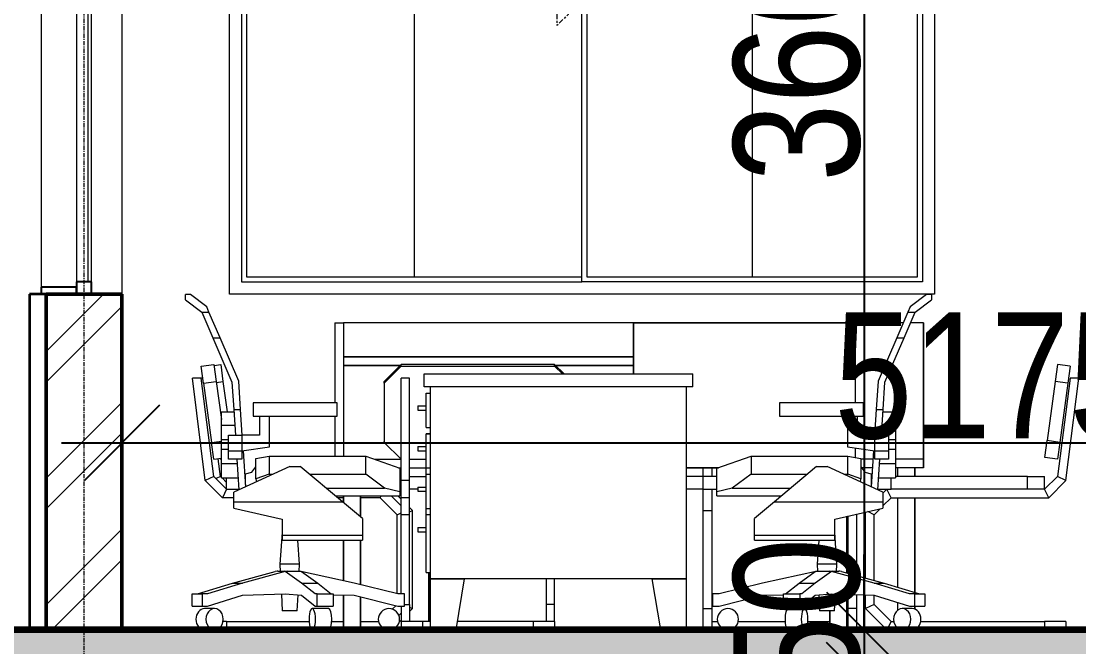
# Model space of a CAD drawing. Header units: millimetres. Extents: x -35190 to 411743, y -233114 to 23872.
# Drawn here: x 71118 to 74268, y -216586 to -214723 of the extents above; entities that cross this region are included whole.
import ezdxf

# ---------------------------------------------------------------- set-up
doc = ezdxf.new("R2010")
doc.units = ezdxf.units.MM
doc.linetypes.add('Centre', pattern=[31.75, 6.35, -4.7625, 15.875, -4.7625])
doc.linetypes.add('Grid Line', pattern=[22.225, 12.7, -3.175, 3.175, -3.175])
for name, color, linetype, lineweight in [('A-ANNO-DIMS', 211, 'Continuous', 9), ('A-DETL-GENF', 92, 'Continuous', 18), ('A-DETL-THIN', 151, 'Continuous', 18), ('A-FLOR-LEVL', 51, 'Continuous', 18), ('A-GLAZ', 151, 'Continuous', 18), ('A-GLAZ-SILL', 1, 'Continuous', 18), ('A-WALL', 113, 'Continuous', 18), ('A-WALL-PATT', 111, 'Continuous', 18), ('G-IMPT', 8, 'Continuous', 18), ('I-FURN', 30, 'Continuous', 18), ('Q-CASE', 31, 'Continuous', 18), ('S-GRID', 1, 'Continuous', 9)]:
    doc.layers.add(name, color=color, linetype=linetype, lineweight=lineweight)
doc.styles.add('Arial_3', font='arial.ttf', dxfattribs={"width": 0.8, "height": 375})
doc.dimstyles.new('main_4_5mm', dxfattribs={"dimscale": 304.8, "dimtxt": 382.597275, "dimasz": 0.738189, "dimexe": 0.590551, "dimexo": 0.0625, "dimgap": 0.024606, "dimtad": 1, "dimdec": 0, "dimzin": 0, "dimdsep": 46, "dimtxsty": 'Arial_3', "dimblk1": 'OBLIQUE', "dimblk2": 'OBLIQUE', "dimsah": 1, "dimcen": 0.09, "dimdle": 0.590551, "dimazin": 0, "dimtfac": 1, "dimtdec": 4, "dimtix": 1, "dimtmove": 0, "dimatfit": 3, "dimfxl": 0.590551, "dimfxlon": 1, "dimtvp": 1, "dimtolj": 1, "dimtzin": 0, "dimarcsym": 2})

# ---------------------------------------------------------------- blocks, each defined once
blk = doc.blocks.new('Sliding - 2L - SL2_1 X 1_8-416756-Section 3')
at = {"layer": 'A-GLAZ'}
for p, q in [((-10245.1, 3154), (-10245.1, 1486)), ((-10245.1, 3154), (-9231.1, 3154)), ((-9231.1, 1486), (-9231.1, 3154)), ((-9231.1, 3154), (-8217.1, 3154)), ((-8217.1, 3154), (-8217.1, 1486)), ((-10230.1, 3139), (-10230.1, 1501)), ((-9231.1, 3139), (-10230.1, 3139)), ((-9730.6, 3139), (-9730.6, 1501)), ((-9216, 3138.9), (-9216, 1501.1)), ((-8232.2, 3138.9), (-9216, 3138.9)), ((-8724.1, 3138.9), (-8724.1, 1501.1)), ((-8232.2, 1501.1), (-8232.2, 3138.9)), ((-9234.9, 2320), (-10230.1, 2320)), ((-9216, 2320), (-8232.2, 2320)), ((-10245.1, 1486), (-9231.1, 1486)), ((-10230.1, 1501), (-9231.1, 1501)), ((-8217.1, 1486), (-9231.1, 1486)), ((-9216, 1501.1), (-8232.2, 1501.1))]:
    blk.add_line(p, q, dxfattribs=at)
at = {"layer": 'A-GLAZ', "linetype": 'Centre'}
for p, q in [((-9234.9, 2320), (-9305.6, 2390.7)), ((-9305.6, 2390.7), (-9305.6, 2249.3)), ((-9234.9, 2320), (-9305.6, 2249.3))]:
    blk.add_line(p, q, dxfattribs=at)
blk = doc.blocks.new('Casework 1 - Casework 1-478824-Section 3')
at = {"layer": 'Q-CASE', "lineweight": 35}
for p, q in [((-10876.1, 5200), (-10876.1, 4200)), ((-10826.1, 5200), (-10876.1, 5200)), ((-10826.1, 4200), (-10826.1, 5200))]:
    blk.add_line(p, q, dxfattribs=at)
blk = doc.blocks.new('School04 - 12ZCVC04_dwg-579975-Section 3')
at = {"layer": 'G-IMPT', "lineweight": 9}
for p, q in [((-9966.5, 5114.4), (-9941.1, 5114.4)), ((-9966.5, 5114.4), (-9966.5, 4876.3)), ((-9966.5, 5114.4), (-9966.5, 4876.3)), ((-9966.5, 5114.4), (-9941.1, 5114.4)), ((-9941.1, 5114.4), (-9941.1, 4717)), ((-9077.5, 5114.4), (-9941.1, 5114.4)), ((-9941.1, 5114.4), (-9941.1, 4717)), ((-9077.5, 5114.4), (-9941.1, 5114.4)), ((-9077.5, 5114.4), (-9077.5, 4962)), ((-8417.1, 5114.4), (-9077.5, 5114.4)), ((-9077.5, 4962), (-9077.5, 5114.4)), ((-9077.5, 5114.4), (-8417.1, 5114.4)), ((-8417.1, 5114.4), (-8417.1, 4876.3)), ((-8274.1, 5114.4), (-8417.1, 5114.4)), ((-8417.1, 5114.4), (-8417.1, 4876.3)), ((-8274.1, 5114.4), (-8417.1, 5114.4)), ((-8213.9, 5114.4), (-8252.6, 5114.4)), ((-8213.9, 5114.4), (-8252.6, 5114.4)), ((-8213.9, 5114.4), (-8213.9, 4708)), ((-8213.9, 4682.6), (-8213.9, 5114.4)), ((-9077.5, 5012.8), (-9941.1, 5012.8)), ((-9941.1, 5012.8), (-9077.5, 5012.8)), ((-9772.3, 4987.4), (-9941.1, 4987.4)), ((-9941.1, 4987.4), (-9772.3, 4987.4)), ((-9077.5, 4987.4), (-9309.9, 4987.4)), ((-9309.9, 4987.4), (-9077.5, 4987.4)), ((-9966.5, 4836.6), (-9966.5, 4717)), ((-9966.5, 4836.6), (-9966.5, 4717)), ((-8417.1, 4741.7), (-8417.1, 4713.1)), ((-8417.1, 4741.7), (-8417.1, 4713.1)), ((-9849.2, 4708), (-9769.7, 4708)), ((-9849.2, 4708), (-9769.7, 4708)), ((-8364.4, 4708), (-8400.4, 4708)), ((-8364.4, 4708), (-8400.4, 4708)), ((-8213.9, 4708), (-8297.4, 4708)), ((-8213.9, 4708), (-8297.4, 4708)), ((-8213.9, 4708), (-8213.9, 4682.6)), ((-9777.5, 4682.6), (-9769.7, 4682.6)), ((-9777.5, 4682.6), (-9769.7, 4682.6)), ((-9744.3, 4682.6), (-9695.4, 4682.6)), ((-9744.3, 4682.6), (-9695.4, 4682.6)), ((-8824.7, 4682.6), (-8920.1, 4682.6)), ((-8920.1, 4682.6), (-8824.7, 4682.6)), ((-8366.1, 4682.6), (-8398.2, 4682.6)), ((-8366.1, 4682.6), (-8398.2, 4682.6)), ((-8213.9, 4682.6), (-8297.4, 4682.6)), ((-8213.9, 4682.6), (-8297.4, 4682.6)), ((-8290.1, 4657.2), (-8290.1, 4682.6)), ((-8290.1, 4657.2), (-8290.1, 4682.6)), ((-8239.3, 4657.2), (-8239.3, 4682.6)), ((-8239.3, 4682.6), (-8239.3, 4657.2)), ((-9941.1, 4579), (-9941.1, 4598.9)), ((-9941.1, 4598.9), (-9941.1, 4579)), ((-9890.3, 4536.6), (-9890.3, 4598.9)), ((-9890.3, 4598.9), (-9890.3, 4536.6)), ((-8290.1, 4327.1), (-8290.1, 4593.7)), ((-8290.1, 4327.1), (-8290.1, 4593.7)), ((-8239.3, 4311.3), (-8239.3, 4593.7)), ((-8239.3, 4593.7), (-8239.3, 4311.3)), ((-8442.5, 4538.3), (-8442.5, 4369.9)), ((-8442.5, 4369.9), (-8442.5, 4538.3)), ((-9941.1, 4346.7), (-9941.1, 4466.8)), ((-9941.1, 4466.8), (-9941.1, 4346.7)), ((-9890.3, 4335), (-9890.3, 4466.8)), ((-9890.3, 4466.8), (-9890.3, 4335)), ((-9687.1, 4371.1), (-9687.1, 4225.4)), ((-9687.1, 4225.4), (-9687.1, 4371.1)), ((-9941.1, 4200), (-9941.1, 4304.3)), ((-9941.1, 4304.3), (-9941.1, 4200)), ((-9890.3, 4200), (-9890.3, 4298.8)), ((-9890.3, 4298.8), (-9890.3, 4200)), ((-8442.5, 4305.8), (-8442.5, 4200)), ((-8442.5, 4200), (-8442.5, 4305.8)), ((-8493.3, 4257.1), (-8493.3, 4200)), ((-8493.3, 4200), (-8493.3, 4257.1)), ((-8290.1, 4259.1), (-8290.1, 4281.4)), ((-8290.1, 4259.1), (-8290.1, 4281.4)), ((-8239.3, 4261.7), (-8239.3, 4270.6)), ((-8239.3, 4270.6), (-8239.3, 4261.7))]:
    blk.add_line(p, q, dxfattribs=at)
blk = doc.blocks.new('School04 - School04-579981-Section 3')
blk.add_blockref('School04 - 12ZCVC04_dwg-579975-Section 3', (0, 0))
blk = doc.blocks.new('Armless_Chair_987 - 12ZSTG19_dwg-V39-Section 3')
at = {"layer": 'G-IMPT', "lineweight": 9}
for p, q in [((-9769.7, 4990), (-9820.5, 4939.6)), ((-9769.7, 4984.9), (-9820.5, 4934.5)), ((-9312.5, 4990), (-9769.7, 4990)), ((-9769.7, 4984.9), (-9769.7, 4990)), ((-9769.7, 4984.9), (-9312.5, 4984.9)), ((-9312.5, 4990), (-9284.3, 4962)), ((-9312.5, 4984.9), (-9312.5, 4990)), ((-9289.4, 4962), (-9312.5, 4984.9)), ((-9769.7, 4644.5), (-9769.7, 4949.3)), ((-9744.3, 4949.3), (-9769.7, 4949.3)), ((-9744.3, 4644.5), (-9744.3, 4949.3)), ((-9820.5, 4934.5), (-9820.5, 4939.6)), ((-9820.5, 4934.5), (-9820.5, 4758.3)), ((-9820.5, 4758.3), (-9820.5, 4760.6)), ((-9820.5, 4758.3), (-9769.7, 4708)), ((-9744.3, 4708), (-9695.4, 4708)), ((-9773.3, 4657.2), (-9769.7, 4657.2)), ((-9769.7, 4593.7), (-9769.7, 4644.5)), ((-9744.3, 4644.5), (-9769.7, 4644.5)), ((-9744.3, 4657.2), (-9695.4, 4657.2)), ((-9744.3, 4593.7), (-9744.3, 4644.5)), ((-9769.7, 4619.1), (-9773.3, 4619.1)), ((-9720.2, 4619.1), (-9744.3, 4619.1)), ((-9769.7, 4542.9), (-9769.7, 4593.7)), ((-9744.3, 4593.7), (-9769.7, 4593.7)), ((-9744.3, 4542.9), (-9744.3, 4593.7)), ((-9769.7, 4307.2), (-9769.7, 4542.9)), ((-9744.3, 4542.9), (-9769.7, 4542.9)), ((-9744.3, 4276.2), (-9744.3, 4542.9)), ((-9337.9, 4352), (-9337.9, 4276.2)), ((-9312.5, 4276.2), (-9312.5, 4352)), ((-9769.7, 4270.6), (-9769.7, 4225.4)), ((-9759.9, 4276.2), (-9744.3, 4276.2)), ((-9744.3, 4276.2), (-9744.3, 4225.4)), ((-9337.9, 4276.2), (-9337.9, 4225.4)), ((-9312.5, 4276.2), (-9337.9, 4276.2)), ((-9312.5, 4225.4), (-9312.5, 4276.2)), ((-9706.2, 4225.4), (-9769.7, 4225.4)), ((-9769.7, 4225.4), (-9769.7, 4200)), ((-9682.1, 4225.4), (-9706.2, 4225.4)), ((-9706.2, 4225.4), (-9706.2, 4200)), ((-9376, 4225.4), (-9601.7, 4225.4)), ((-9312.5, 4225.4), (-9376, 4225.4)), ((-9376, 4225.4), (-9376, 4200)), ((-9312.5, 4225.4), (-9312.5, 4200))]:
    blk.add_line(p, q, dxfattribs=at)
blk = doc.blocks.new('Armless_Chair_987 - Armless_Chair_987-V40-Section 3')
blk.add_blockref('Armless_Chair_987 - 12ZSTG19_dwg-V39-Section 3', (0, 0))
blk = doc.blocks.new('Armless_Chair_987 - 12ZSTG19_dwg-V41-Section 3')
at = {"layer": 'G-IMPT', "lineweight": 9}
for p, q in [((-7815.3, 4990), (-7822.1, 4939.6)), ((-7777.5, 4984.9), (-7815.3, 4990)), ((-7777.5, 4984.9), (-7784.3, 4934.5)), ((-7776.9, 4949.3), (-7815, 4657.2)), ((-7789.6, 4644.5), (-7751.5, 4949.3)), ((-7751.5, 4949.3), (-7776.9, 4949.3)), ((-7822.1, 4939.6), (-7845.9, 4763.5)), ((-7784.3, 4934.5), (-7822.1, 4939.6)), ((-7784.3, 4934.5), (-7808.2, 4758.3)), ((-7852.8, 4713.1), (-7845.9, 4763.5)), ((-7808.2, 4758.3), (-7845.9, 4763.5)), ((-7808.2, 4758.3), (-7815, 4708)), ((-7815, 4708), (-7852.8, 4713.1)), ((-8310.3, 4619.1), (-8310.3, 4652.9)), ((-7903.9, 4657.2), (-8297.4, 4657.2)), ((-7903.9, 4657.2), (-7853.1, 4657.2)), ((-7903.9, 4619.1), (-7903.9, 4657.2)), ((-7853.1, 4619.1), (-7815, 4657.2)), ((-7853.1, 4619.1), (-7853.1, 4657.2)), ((-7840.4, 4593.7), (-7789.6, 4644.5)), ((-7789.6, 4644.5), (-7815, 4657.2)), ((-8349.6, 4619.1), (-8310.3, 4619.1)), ((-8334.5, 4607.6), (-8323, 4619.1)), ((-8310.3, 4593.7), (-8323, 4619.1)), ((-7903.9, 4619.1), (-8310.3, 4619.1)), ((-7853.1, 4619.1), (-7903.9, 4619.1)), ((-7840.4, 4593.7), (-7853.1, 4619.1)), ((-8334.5, 4569.5), (-8310.3, 4593.7)), ((-8310.3, 4593.7), (-7840.4, 4593.7)), ((-8386.5, 4354.7), (-8386.5, 4551)), ((-8361.1, 4542.9), (-8380.1, 4552.4)), ((-8361.1, 4542.9), (-8343.2, 4560.7)), ((-8361.1, 4347.9), (-8361.1, 4542.9)), ((-8386.5, 4263.5), (-8386.5, 4304.3)), ((-8361.1, 4276.2), (-8361.1, 4303.6)), ((-8361.1, 4276.2), (-8386.5, 4263.5)), ((-8323, 4200), (-8386.5, 4263.5)), ((-8361.1, 4276.2), (-8310.3, 4225.4)), ((-8310.3, 4225.4), (-8323, 4200)), ((-8310.3, 4225.4), (-8302.2, 4225.4)), ((-8222.3, 4225.4), (-7853.1, 4225.4)), ((-7789.6, 4225.4), (-7853.1, 4225.4)), ((-7853.1, 4225.4), (-7853.1, 4200)), ((-7789.6, 4225.4), (-7789.6, 4200))]:
    blk.add_line(p, q, dxfattribs=at)
blk = doc.blocks.new('Armless_Chair_987 - Armless_Chair_987-V42-Section 3')
blk.add_blockref('Armless_Chair_987 - 12ZSTG19_dwg-V41-Section 3', (0, 0))
blk = doc.blocks.new('Armless_Chair_987 - 12ZSTG19_dwg-V43-Section 3')
at = {"layer": 'G-IMPT', "lineweight": 9}
for p, q in [((-8869.7, 4657.2), (-8869.7, 4682.6)), ((-8844.3, 4682.6), (-8844.3, 4657.2)), ((-8869.7, 4657.2), (-8920.1, 4657.2)), ((-8828.9, 4657.2), (-8869.7, 4657.2)), ((-8869.7, 4619.1), (-8869.7, 4657.2)), ((-8367.7, 4657.2), (-8369.3, 4657.2)), ((-8869.7, 4619.1), (-8920.1, 4619.1)), ((-8869.7, 4555.6), (-8869.7, 4619.1)), ((-8869.7, 4619.1), (-8828.9, 4619.1)), ((-8844.3, 4619.1), (-8844.3, 4555.6)), ((-8869.7, 4263.5), (-8869.7, 4555.6)), ((-8869.7, 4555.6), (-8844.3, 4555.6)), ((-8844.3, 4555.6), (-8844.3, 4263.5)), ((-8437.9, 4368.6), (-8437.9, 4539.4)), ((-8412.5, 4361.8), (-8412.5, 4545.1)), ((-8437.9, 4263.5), (-8437.9, 4305.7)), ((-8412.5, 4263.5), (-8412.5, 4305)), ((-8869.7, 4200), (-8869.7, 4263.5)), ((-8869.7, 4263.5), (-8844.3, 4263.5)), ((-8844.3, 4263.5), (-8844.3, 4200)), ((-8437.9, 4200), (-8437.9, 4263.5)), ((-8412.5, 4263.5), (-8437.9, 4263.5)), ((-8412.5, 4200), (-8412.5, 4263.5)), ((-8844.3, 4225.4), (-8827.3, 4225.4)), ((-8765.5, 4225.4), (-8626, 4225.4)), ((-8558.6, 4225.4), (-8493.3, 4225.4)), ((-8442.5, 4225.4), (-8437.9, 4225.4))]:
    blk.add_line(p, q, dxfattribs=at)
blk = doc.blocks.new('Armless_Chair_987 - Armless_Chair_987-V44-Section 3')
blk.add_blockref('Armless_Chair_987 - 12ZSTG19_dwg-V43-Section 3', (0, 0))
blk = doc.blocks.new('Armless_Chair_987 - 12ZSTG19_dwg-V45-Section 3')
at = {"layer": 'G-IMPT', "lineweight": 9}
for p, q in [((-10364.7, 4984.9), (-10326.9, 4990)), ((-10357.9, 4934.5), (-10364.7, 4984.9)), ((-10326.9, 4990), (-10320.1, 4939.6)), ((-10352.6, 4644.5), (-10390.7, 4949.3)), ((-10365.3, 4949.3), (-10390.7, 4949.3)), ((-10327.2, 4657.2), (-10365.3, 4949.3)), ((-10357.9, 4934.5), (-10320.1, 4939.6)), ((-10357.9, 4934.5), (-10334, 4758.3)), ((-10320.1, 4939.6), (-10304.8, 4826.5)), ((-10334, 4758.3), (-10304.8, 4762.3)), ((-10327.2, 4708), (-10334, 4758.3)), ((-10327.2, 4708), (-10304.8, 4711)), ((-10327.2, 4657.2), (-10352.6, 4644.5)), ((-10301.8, 4593.7), (-10352.6, 4644.5)), ((-10289.1, 4619.1), (-10327.2, 4657.2)), ((-10289.1, 4619.1), (-10289.1, 4652.9)), ((-10234.5, 4657.2), (-10232.9, 4657.2)), ((-10289.1, 4619.1), (-10301.8, 4593.7)), ((-10289.1, 4619.1), (-10252.6, 4619.1)), ((-9831.9, 4593.7), (-9829.3, 4598.9)), ((-9769.7, 4569.6), (-9799, 4598.9)), ((-10267.7, 4593.7), (-10301.8, 4593.7)), ((-9941.1, 4593.7), (-9958.7, 4593.7)), ((-9831.9, 4593.7), (-9890.3, 4593.7)), ((-9781.1, 4542.9), (-9831.9, 4593.7)), ((-9781.1, 4542.9), (-9769.7, 4548.6)), ((-9781.1, 4307.5), (-9781.1, 4542.9)), ((-9795.7, 4261.6), (-9785.2, 4272.1)), ((-10289.1, 4225.4), (-10300, 4225.4)), ((-10289.1, 4225.4), (-10043.6, 4225.4)), ((-10289.1, 4225.4), (-10289.1, 4200)), ((-9976.1, 4225.4), (-9941.1, 4225.4)), ((-9890.3, 4225.4), (-9836.7, 4225.4)), ((-9776.3, 4242.8), (-9769.7, 4249.5)), ((-9821.2, 4204.1), (-9819.2, 4200)), ((-9819.2, 4200), (-9816.9, 4202.3))]:
    blk.add_line(p, q, dxfattribs=at)
blk = doc.blocks.new('Armless_Chair_987 - Armless_Chair_987-V46-Section 3')
blk.add_blockref('Armless_Chair_987 - 12ZSTG19_dwg-V45-Section 3', (0, 0))
blk = doc.blocks.new('Armless_Chair_987 - 12ZSTG19_dwg-V47-Section 3')
at = {"layer": 'G-IMPT', "lineweight": 9}
for p, q in [((-10326.6, 4987.3), (-10306.9, 4990)), ((-10306.9, 4990), (-10300.1, 4939.6)), ((-10359.9, 4949.3), (-10365.3, 4949.3)), ((-10319.8, 4937), (-10300.1, 4939.6)), ((-10300.1, 4939.6), (-10287.8, 4848.9)), ((-10307.2, 4657.2), (-10314.1, 4709.8)), ((-10307.2, 4708), (-10307.6, 4710.7)), ((-10307.2, 4708), (-10304.8, 4708.3)), ((-10307.2, 4657.2), (-10320.5, 4650.5)), ((-10304.8, 4654.8), (-10307.2, 4657.2)), ((-10289.1, 4639.1), (-10302.9, 4652.9)), ((-9769.7, 4589.6), (-9779, 4598.9)), ((-9735.7, 4555.6), (-9744.3, 4564.2)), ((-9744.3, 4551.3), (-9735.7, 4555.6)), ((-9735.7, 4263.5), (-9735.7, 4555.6)), ((-9744.3, 4267.8), (-9735.7, 4263.5)), ((-9744.3, 4254.9), (-9735.7, 4263.5)), ((-9775.1, 4224.1), (-9769.7, 4229.5)), ((-9799.2, 4200), (-9798, 4201.2))]:
    blk.add_line(p, q, dxfattribs=at)
blk = doc.blocks.new('Armless_Chair_987 - Armless_Chair_987-V48-Section 3')
blk.add_blockref('Armless_Chair_987 - 12ZSTG19_dwg-V47-Section 3', (0, 0))
blk = doc.blocks.new('HermanMiller_Seating_Aeron_WorkChair_9870 - Armpad_PostureFit_Graphite-V49-Section 3')
at = {"layer": 'I-FURN'}
for p, q in [((-10411.7, 5182.6), (-10411.7, 5198.1)), ((-10397.1, 5198.1), (-10411.7, 5198.1)), ((-10348.4, 5161.6), (-10397.1, 5198.1)), ((-10411.7, 5182.6), (-10363.4, 5146.4)), ((-10363.4, 5146.4), (-10341.8, 5146.4)), ((-10363.4, 5146.4), (-10330.4, 5069.7)), ((-10341.8, 5146.4), (-10348.4, 5161.6)), ((-10308.8, 5069.7), (-10341.8, 5146.4)), ((-10330.4, 5069.7), (-10308.8, 5069.7)), ((-10330.4, 5069.7), (-10273.4, 4937.5)), ((-10253, 4940.1), (-10308.8, 5069.7)), ((-10273.4, 4937.5), (-10268.1, 4856.7)), ((-10247.5, 4856.7), (-10253, 4940.1)), ((-10268.1, 4856.7), (-10247.5, 4856.7)), ((-10268.1, 4856.7), (-10263.1, 4779.8)), ((-10242.5, 4779.8), (-10247.5, 4856.7)), ((-9959.8, 4876.3), (-10209.7, 4876.3)), ((-10209.7, 4876.3), (-10209.7, 4836.6)), ((-9959.8, 4836.6), (-9959.8, 4876.3)), ((-10304.8, 4808.5), (-10304.8, 4848.9)), ((-10304.8, 4848.9), (-10267.6, 4848.9)), ((-10209.7, 4836.6), (-9959.8, 4836.6)), ((-10191.7, 4836.6), (-10191.7, 4779.8)), ((-10161.8, 4745.1), (-10161.8, 4836.6)), ((-10304.8, 4767.4), (-10304.8, 4808.5)), ((-10265, 4808.5), (-10304.8, 4808.5)), ((-10304.8, 4738.5), (-10304.8, 4767.4)), ((-10304.8, 4767.4), (-10284, 4767.4)), ((-10284, 4732.9), (-10284, 4779.8)), ((-10284, 4779.8), (-10243.7, 4779.8)), ((-10191.7, 4779.8), (-10243.7, 4779.8)), ((-10243.7, 4779.8), (-10243.7, 4732.9)), ((-10304.8, 4695.9), (-10304.8, 4738.5)), ((-10304.8, 4738.5), (-10284, 4738.5)), ((-10284, 4708.8), (-10284, 4732.9)), ((-10284, 4732.9), (-10243.7, 4732.9)), ((-10243.7, 4732.9), (-10161.8, 4745.1)), ((-10243.7, 4732.9), (-10243.7, 4708.8)), ((-10232.4, 4626.5), (-10239.4, 4733.6)), ((-10304.8, 4652.9), (-10304.8, 4695.9)), ((-10304.8, 4695.9), (-10257.6, 4695.9)), ((-10243.7, 4708.8), (-10284, 4708.8)), ((-10258.4, 4708.8), (-10252.5, 4617.4)), ((-10201.7, 4710.2), (-10162.5, 4717)), ((-10201.7, 4649.6), (-10201.7, 4710.2)), ((-10162.5, 4717), (-9874.7, 4717)), ((-10162.5, 4717), (-10162.5, 4663.7)), ((-9874.7, 4717), (-9773.3, 4681.1)), ((-9874.7, 4663.7), (-9874.7, 4717)), ((-10101.1, 4686.6), (-10267.7, 4610.4)), ((-10232.9, 4665), (-10214, 4670.1)), ((-10232.9, 4632.8), (-10232.9, 4665)), ((-10214, 4670.1), (-10201.7, 4685.3)), ((-10162.5, 4663.7), (-10201.7, 4649.6)), ((-10162.5, 4663.7), (-10151.1, 4663.7)), ((-10101.1, 4686.6), (-10070, 4686.6)), ((-9944.4, 4581.8), (-10070, 4686.6)), ((-10042.6, 4663.7), (-9874.7, 4663.7)), ((-9818.8, 4622.5), (-9874.7, 4663.7)), ((-9773.3, 4681.1), (-9773.3, 4611.5)), ((-10304.8, 4652.9), (-10254.8, 4652.9)), ((-10201.7, 4649.6), (-10200.5, 4641.1)), ((-10267.7, 4581.8), (-10267.7, 4610.4)), ((-9993.2, 4622.5), (-9818.8, 4622.5)), ((-9964.9, 4598.9), (-9773.3, 4598.9)), ((-9773.3, 4611.5), (-9818.8, 4622.5)), ((-9773.3, 4611.5), (-9773.3, 4598.9)), ((-10267.7, 4562.7), (-10267.7, 4581.8)), ((-10267.7, 4581.8), (-9944.4, 4581.8)), ((-9884.6, 4531.9), (-9944.4, 4581.8)), ((-10267.7, 4562.7), (-10123.9, 4530.2)), ((-10123.9, 4530.2), (-10123.9, 4482.1)), ((-9884.6, 4531.9), (-9884.6, 4482.1)), ((-10123.9, 4489.7), (-10130.5, 4396.1)), ((-10123.9, 4482.1), (-9884.6, 4482.1)), ((-10123.9, 4482.1), (-10123.9, 4466.8)), ((-9884.6, 4482.1), (-9884.6, 4466.8)), ((-10123.9, 4466.8), (-9884.6, 4466.8)), ((-10071.7, 4396.1), (-10076.7, 4466.8)), ((-10130.5, 4396.1), (-10129.3, 4373.2)), ((-10071.7, 4396.1), (-10130.5, 4396.1)), ((-10072.9, 4374.2), (-10071.7, 4396.1)), ((-10271.4, 4339.7), (-10144.3, 4374)), ((-10114.4, 4374), (-10241.6, 4339.7)), ((-10139.1, 4375.4), (-10144.3, 4374)), ((-10139.1, 4374.5), (-10139.1, 4375.4)), ((-10136.4, 4375.4), (-10139.1, 4375.4)), ((-10136.4, 4375.4), (-10116.4, 4375.4)), ((-10114.4, 4374), (-10116.4, 4375.4)), ((-10116.4, 4375.4), (-10116.4, 4374.5)), ((-10116.4, 4375.4), (-10112, 4375.4)), ((-10109.3, 4375.4), (-10114.4, 4374)), ((-10065.9, 4339.7), (-10114.4, 4374)), ((-10112, 4375.4), (-10109.3, 4375.4)), ((-10109.3, 4374.5), (-10109.3, 4375.4)), ((-10109.3, 4375.4), (-10068.1, 4375.4)), ((-9909, 4339.7), (-10072.5, 4375.4)), ((-10072.5, 4375.4), (-10072.5, 4374.5)), ((-10068.1, 4375.4), (-10066.1, 4374)), ((-10066.1, 4374), (-10017.6, 4339.7)), ((-10376.1, 4307.2), (-10271.4, 4339.7)), ((-10241.6, 4339.7), (-10346.2, 4307.2)), ((-10271.4, 4339.7), (-10241.6, 4339.7)), ((-10025.9, 4307.2), (-10065.9, 4339.7)), ((-10065.9, 4339.7), (-10017.6, 4339.7)), ((-10017.6, 4339.7), (-9977.6, 4307.2)), ((-9779.6, 4307.2), (-9909, 4339.7)), ((-10392.1, 4270.6), (-10392.1, 4307.2)), ((-10392.1, 4307.2), (-10362.2, 4307.2)), ((-10346.2, 4307.2), (-10362.2, 4307.2)), ((-10362.2, 4307.2), (-10362.2, 4270.6)), ((-10346.2, 4270.6), (-10241.6, 4303.6)), ((-10241.6, 4303.6), (-10114.4, 4307)), ((-10125.9, 4306.7), (-10123.3, 4257.1)), ((-10114.4, 4307), (-10065.9, 4303.6)), ((-10078.9, 4257.1), (-10076.4, 4304.3)), ((-10065.9, 4303.6), (-10025.9, 4270.6)), ((-10019.8, 4307.2), (-10025.9, 4307.2)), ((-10019.8, 4270.6), (-10019.8, 4307.2)), ((-10019.8, 4307.2), (-9971.5, 4307.2)), ((-9971.5, 4307.2), (-9971.5, 4270.6)), ((-9971.5, 4304.9), (-9909, 4303.6)), ((-9909, 4303.6), (-9779.6, 4270.6)), ((-9759.9, 4307.2), (-9779.6, 4307.2)), ((-9759.9, 4270.6), (-9759.9, 4307.2)), ((-10392.1, 4270.6), (-10362.2, 4270.6)), ((-10362.2, 4270.6), (-10346.2, 4270.6)), ((-10325, 4263.5), (-10354.9, 4263.5)), ((-10078.9, 4257.1), (-10123.3, 4257.1)), ((-9985.7, 4263.5), (-10034, 4263.5)), ((-10025.9, 4270.6), (-10019.8, 4270.6)), ((-10019.8, 4270.6), (-9971.5, 4270.6)), ((-9779.6, 4270.6), (-9759.9, 4270.6))]:
    blk.add_line(p, q, dxfattribs=at)
for start, end in [(0, 180), (180, 0)]:
    blk.add_arc((-9805.8, 4231.7), 31.7, start, end, dxfattribs=at)
for centre, ratio, start_param, end_param in [((-10354.9, 4231.7), 0.809017, 0, 1.570796), ((-10325, 4231.7), 0.809017, 4.712389, 7.853982), ((-10034, 4231.7), 0.309017, 4.712389, 7.853982), ((-9985.7, 4231.7), 0.309017, 4.712389, 6.283185), ((-10354.9, 4231.7), 0.809017, 1.570796, 3.141593), ((-10325, 4231.7), 0.809017, 1.570796, 4.712389), ((-10034, 4231.7), 0.309017, 1.570796, 4.712389), ((-9985.7, 4231.7), 0.309017, 3.141593, 4.712389)]:
    blk.add_ellipse(centre, major_axis=(0, 31.7), ratio=ratio, start_param=start_param, end_param=end_param, dxfattribs=at)
blk = doc.blocks.new('M_Desk - 1525 x 762mm-V50-Section 3')
at = {"layer": 'I-FURN'}
for p, q in [((-9701.1, 4962), (-8901, 4962)), ((-9701.1, 4923.9), (-9701.1, 4962)), ((-8901, 4923.9), (-8901, 4962)), ((-8901, 4923.9), (-9701.1, 4923.9)), ((-9682.1, 4352), (-9682.1, 4923.9)), ((-8920.1, 4352), (-8920.1, 4923.9)), ((-9694.8, 4802.9), (-9694.8, 4904.9)), ((-9694.8, 4904.9), (-9682.1, 4904.9)), ((-9720.2, 4866.8), (-9694.8, 4866.8)), ((-9720.2, 4866.8), (-9720.2, 4854.1)), ((-9720.2, 4854.1), (-9694.8, 4854.1)), ((-9694.8, 4802.9), (-9682.1, 4802.9)), ((-9694.8, 4784.2), (-9682.1, 4784.2)), ((-9694.8, 4682.2), (-9694.8, 4783.8)), ((-9682.1, 4783.8), (-9694.8, 4783.8)), ((-9720.2, 4746.1), (-9694.8, 4746.1)), ((-9720.2, 4746.1), (-9720.2, 4733.4)), ((-9720.2, 4733.4), (-9694.8, 4733.4)), ((-9694.8, 4663.1), (-9694.8, 4682.2)), ((-9694.8, 4682.2), (-9682.1, 4682.2)), ((-9694.8, 4561.5), (-9694.8, 4663.1)), ((-9682.1, 4663.1), (-9694.8, 4663.1)), ((-9720.2, 4625.5), (-9694.8, 4625.5)), ((-9720.2, 4625.5), (-9720.2, 4612.8)), ((-9720.2, 4612.8), (-9694.8, 4612.8)), ((-9694.8, 4561.5), (-9682.1, 4561.5)), ((-9694.8, 4542.5), (-9694.8, 4561.5)), ((-9694.8, 4371.1), (-9694.8, 4542.5)), ((-9682.1, 4542.5), (-9694.8, 4542.5)), ((-9720.2, 4504.8), (-9694.8, 4504.8)), ((-9720.2, 4504.8), (-9720.2, 4492.1)), ((-9720.2, 4492.1), (-9694.8, 4492.1)), ((-9694.8, 4371.1), (-9682.1, 4371.1)), ((-9682.1, 4200), (-9682.1, 4352)), ((-9682.1, 4352), (-9580.5, 4352)), ((-8920.1, 4352), (-9682.1, 4352)), ((-9605.9, 4200), (-9580.5, 4352)), ((-8996.3, 4200), (-9021.7, 4352)), ((-9021.7, 4352), (-8920.1, 4352)), ((-8920.1, 4200), (-8920.1, 4352))]:
    blk.add_line(p, q, dxfattribs=at)
blk = doc.blocks.new('HermanMiller_Seating_Aeron_WorkChair_9870 - Armpad_PostureFit_Graphite-V51-Section 3')
at = {"layer": 'I-FURN'}
for p, q in [((-8205.1, 5198.1), (-8253.8, 5161.6)), ((-8190.5, 5198.1), (-8205.1, 5198.1)), ((-8190.5, 5198.1), (-8190.5, 5182.6)), ((-8238.8, 5146.4), (-8190.5, 5182.6)), ((-8260.3, 5146.4), (-8293.4, 5069.7)), ((-8271.8, 5069.7), (-8238.8, 5146.4)), ((-8253.8, 5161.6), (-8260.3, 5146.4)), ((-8260.3, 5146.4), (-8238.8, 5146.4)), ((-8293.4, 5069.7), (-8349.2, 4940.1)), ((-8328.8, 4937.5), (-8271.8, 5069.7)), ((-8293.4, 5069.7), (-8271.8, 5069.7)), ((-8349.2, 4940.1), (-8354.7, 4856.7)), ((-8334.1, 4856.7), (-8328.8, 4937.5)), ((-8392.4, 4876.3), (-8642.4, 4876.3)), ((-8642.4, 4876.3), (-8642.4, 4836.6)), ((-8392.4, 4836.6), (-8392.4, 4876.3)), ((-8354.7, 4856.7), (-8359.7, 4779.8)), ((-8354.7, 4856.7), (-8334.1, 4856.7)), ((-8339.1, 4779.8), (-8334.1, 4856.7)), ((-8642.4, 4836.6), (-8392.4, 4836.6)), ((-8440.4, 4836.6), (-8440.4, 4745.1)), ((-8410.5, 4779.8), (-8410.5, 4836.6)), ((-8334.6, 4848.9), (-8297.4, 4848.9)), ((-8297.4, 4848.9), (-8297.4, 4808.5)), ((-8297.4, 4808.5), (-8337.2, 4808.5)), ((-8297.4, 4808.5), (-8297.4, 4767.4)), ((-8358.5, 4779.8), (-8410.5, 4779.8)), ((-8358.5, 4732.9), (-8358.5, 4779.8)), ((-8358.5, 4779.8), (-8318.2, 4779.8)), ((-8318.2, 4779.8), (-8318.2, 4732.9)), ((-8318.2, 4767.4), (-8297.4, 4767.4)), ((-8297.4, 4767.4), (-8297.4, 4738.5)), ((-8440.4, 4745.1), (-8358.5, 4732.9)), ((-8362.7, 4733.6), (-8369.7, 4626.5)), ((-8358.5, 4708.8), (-8358.5, 4732.9)), ((-8358.5, 4732.9), (-8318.2, 4732.9)), ((-8318.2, 4738.5), (-8297.4, 4738.5)), ((-8318.2, 4732.9), (-8318.2, 4708.8)), ((-8297.4, 4738.5), (-8297.4, 4695.9)), ((-8828.9, 4681.1), (-8727.5, 4717)), ((-8727.5, 4717), (-8727.5, 4663.7)), ((-8727.5, 4717), (-8439.7, 4717)), ((-8439.7, 4717), (-8400.4, 4710.2)), ((-8439.7, 4663.7), (-8439.7, 4717)), ((-8400.4, 4710.2), (-8400.4, 4649.6)), ((-8318.2, 4708.8), (-8358.5, 4708.8)), ((-8349.7, 4617.4), (-8343.8, 4708.8)), ((-8344.6, 4695.9), (-8297.4, 4695.9)), ((-8297.4, 4695.9), (-8297.4, 4652.9)), ((-8828.9, 4611.5), (-8828.9, 4681.1)), ((-8727.5, 4663.7), (-8783.4, 4622.5)), ((-8727.5, 4663.7), (-8559.6, 4663.7)), ((-8532.2, 4686.6), (-8657.8, 4581.8)), ((-8532.2, 4686.6), (-8501.1, 4686.6)), ((-8334.5, 4610.4), (-8501.1, 4686.6)), ((-8451.1, 4663.7), (-8439.7, 4663.7)), ((-8400.4, 4649.6), (-8439.7, 4663.7)), ((-8400.4, 4685.3), (-8388.2, 4670.1)), ((-8388.2, 4670.1), (-8369.3, 4665)), ((-8369.3, 4665), (-8369.3, 4632.8)), ((-8401.7, 4641.1), (-8400.4, 4649.6)), ((-8347.4, 4652.9), (-8297.4, 4652.9)), ((-8783.4, 4622.5), (-8828.9, 4611.5)), ((-8828.9, 4598.9), (-8828.9, 4611.5)), ((-8828.9, 4598.9), (-8637.3, 4598.9)), ((-8783.4, 4622.5), (-8609, 4622.5)), ((-8334.5, 4610.4), (-8334.5, 4581.8)), ((-8657.8, 4581.8), (-8717.6, 4531.9)), ((-8657.8, 4581.8), (-8334.5, 4581.8)), ((-8334.5, 4581.8), (-8334.5, 4562.7)), ((-8478.3, 4530.2), (-8334.5, 4562.7)), ((-8717.6, 4482.1), (-8717.6, 4531.9)), ((-8478.3, 4482.1), (-8478.3, 4530.2)), ((-8717.6, 4466.8), (-8717.6, 4482.1)), ((-8717.6, 4482.1), (-8478.3, 4482.1)), ((-8471.7, 4396.1), (-8478.3, 4489.7)), ((-8478.3, 4466.8), (-8478.3, 4482.1)), ((-8717.6, 4466.8), (-8478.3, 4466.8)), ((-8525.5, 4466.8), (-8530.5, 4396.1)), ((-8530.5, 4396.1), (-8529.3, 4374.2)), ((-8471.7, 4396.1), (-8530.5, 4396.1)), ((-8472.9, 4373.2), (-8471.7, 4396.1)), ((-8529.7, 4375.4), (-8693.2, 4339.7)), ((-8584.6, 4339.7), (-8536.1, 4374)), ((-8487.7, 4374), (-8536.3, 4339.7)), ((-8536.1, 4374), (-8534.1, 4375.4)), ((-8534.1, 4375.4), (-8492.9, 4375.4)), ((-8529.7, 4374.5), (-8529.7, 4375.4)), ((-8487.7, 4374), (-8492.9, 4375.4)), ((-8492.9, 4375.4), (-8492.9, 4374.5)), ((-8492.9, 4375.4), (-8490.2, 4375.4)), ((-8490.2, 4375.4), (-8485.8, 4375.4)), ((-8485.8, 4375.4), (-8487.7, 4374)), ((-8360.6, 4339.7), (-8487.7, 4374)), ((-8485.8, 4375.4), (-8465.8, 4375.4)), ((-8485.8, 4374.5), (-8485.8, 4375.4)), ((-8463, 4375.4), (-8465.8, 4375.4)), ((-8457.9, 4374), (-8463, 4375.4)), ((-8463, 4375.4), (-8463, 4374.5)), ((-8457.9, 4374), (-8330.8, 4339.7)), ((-8693.2, 4339.7), (-8822.6, 4307.2)), ((-8624.6, 4307.2), (-8584.6, 4339.7)), ((-8584.6, 4339.7), (-8536.3, 4339.7)), ((-8536.3, 4339.7), (-8576.3, 4307.2)), ((-8256, 4307.2), (-8360.6, 4339.7)), ((-8360.6, 4339.7), (-8330.8, 4339.7)), ((-8330.8, 4339.7), (-8226.1, 4307.2)), ((-8822.6, 4307.2), (-8842.3, 4307.2)), ((-8842.3, 4307.2), (-8842.3, 4270.6)), ((-8822.6, 4270.6), (-8693.2, 4303.6)), ((-8693.2, 4303.6), (-8630.7, 4304.9)), ((-8630.7, 4270.6), (-8630.7, 4307.2)), ((-8630.7, 4307.2), (-8582.4, 4307.2)), ((-8576.3, 4307.2), (-8582.4, 4307.2)), ((-8582.4, 4307.2), (-8582.4, 4270.6)), ((-8576.3, 4270.6), (-8536.3, 4303.6)), ((-8536.3, 4303.6), (-8487.7, 4307)), ((-8525.7, 4304.3), (-8523.3, 4257.1)), ((-8487.7, 4307), (-8360.6, 4303.6)), ((-8478.9, 4257.1), (-8476.3, 4306.7)), ((-8360.6, 4303.6), (-8256, 4270.6)), ((-8240, 4307.2), (-8256, 4307.2)), ((-8240, 4270.6), (-8240, 4307.2)), ((-8240, 4307.2), (-8210.1, 4307.2)), ((-8210.1, 4307.2), (-8210.1, 4270.6)), ((-8842.3, 4270.6), (-8822.6, 4270.6)), ((-8630.7, 4270.6), (-8582.4, 4270.6)), ((-8568.2, 4263.5), (-8616.5, 4263.5)), ((-8582.4, 4270.6), (-8576.3, 4270.6)), ((-8478.9, 4257.1), (-8523.3, 4257.1)), ((-8247.3, 4263.5), (-8277.1, 4263.5)), ((-8256, 4270.6), (-8240, 4270.6)), ((-8240, 4270.6), (-8210.1, 4270.6))]:
    blk.add_line(p, q, dxfattribs=at)
for start, end in [(0, 180), (180, 0)]:
    blk.add_arc((-8796.4, 4231.7), 31.7, start, end, dxfattribs=at)
for centre, ratio, start_param, end_param in [((-8616.5, 4231.7), 0.309017, 0, 1.570796), ((-8568.2, 4231.7), 0.309017, 4.712389, 7.853982), ((-8277.1, 4231.7), 0.809017, 4.712389, 7.853982), ((-8247.3, 4231.7), 0.809017, 4.712389, 6.283185), ((-8616.5, 4231.7), 0.309017, 1.570796, 3.141593), ((-8568.2, 4231.7), 0.309017, 1.570796, 4.712389), ((-8277.1, 4231.7), 0.809017, 1.570796, 4.712389), ((-8247.3, 4231.7), 0.809017, 3.141593, 4.712389)]:
    blk.add_ellipse(centre, major_axis=(0, 31.7), ratio=ratio, start_param=start_param, end_param=end_param, dxfattribs=at)
blk = doc.blocks.new('Sliding - 2L - SL1_5 X 1_8-V91-Section 3')
at = {"layer": 'A-GLAZ'}
h = blk.add_hatch(dxfattribs=at)
h.set_pattern_fill('FP_2', color=256, style=0, pattern_type=2)
h.set_pattern_definition([(45, (12995.35, 6975), (-159.099, 159.099), []), (135, (12995.35, 6975), (-159.099, -159.099), [])])
h.paths.add_polyline_path([(-10841.1, 5200), (-10736.1, 5200), (-10736.1, 5220), (-10841.1, 5220)])
h.paths.add_polyline_path([(-10736.1, 6920), (-10736.1, 6940), (-10841.1, 6940), (-10841.1, 6920), (-10826.1, 6920)])
at = {"layer": 'A-GLAZ', "lineweight": 25}
for p, q in [((-10841.1, 6940), (-10841.1, 6920)), ((-10826.1, 6940), (-10841.1, 6940)), ((-10736.1, 6940), (-10736.1, 6904)), ((-10736.1, 6920), (-10736.1, 6940)), ((-10691.1, 6904), (-10691.1, 6940)), ((-10841.1, 6920), (-10736.1, 6920)), ((-10736.1, 6904), (-10691.1, 6904)), ((-10691.1, 5236), (-10736.1, 5236)), ((-10736.1, 5236), (-10736.1, 5200)), ((-10691.1, 5200), (-10691.1, 5236)), ((-10736.1, 5220), (-10841.1, 5220)), ((-10841.1, 5220), (-10841.1, 5200)), ((-10841.1, 5200), (-10736.1, 5200)), ((-10736.1, 5200), (-10736.1, 5220)), ((-10736.1, 5200), (-10691.1, 5200))]:
    blk.add_line(p, q, dxfattribs=at)
at = {"layer": 'A-GLAZ'}
for p, q in [((-10841.1, 6920), (-10841.1, 5220)), ((-10736.1, 6904), (-10736.1, 5236)), ((-10691.1, 5236), (-10691.1, 6904))]:
    blk.add_line(p, q, dxfattribs=at)
at = {"layer": 'A-GLAZ-SILL'}
blk.add_line((-10701.1, 5236), (-10701.1, 6904), dxfattribs=at)
blk = doc.blocks.new('_Oblique')
at = {"color": 0, "linetype": 'ByBlock', "lineweight": -2}
blk.add_line((-0.5, -0.5), (0.5, 0.5), dxfattribs=at)
blk = doc.blocks.new('*D1377')
at = {"layer": 'A-ANNO-DIMS', "color": 0, "lineweight": -2, "transparency": 16777216}
for p, q in [((73628.1, -212755.8), (73628.1, -216715.8)), ((73789, -212935.8), (73448.1, -212935.8)), ((73789, -216535.8), (73448.1, -216535.8))]:
    blk.add_line(p, q, dxfattribs=at)
at = {"layer": 'Defpoints', "color": 0, "transparency": 16777216}
for p in [(73808.1, -212935.8), (73628.1, -216535.8), (73808.1, -216535.8)]:
    blk.add_point(p, dxfattribs=at)
at = {"layer": 'A-ANNO-DIMS', "color": 0, "lineweight": -2, "transparency": 16777216, "xscale": 224.9999999999999, "yscale": 224.9999999999999, "zscale": 224.9999999999999}
for p, rotation in [((73628.1, -212935.8), 90), ((73628.1, -216535.8), 270)]:
    blk.add_blockref('_Oblique', p, dxfattribs=dict(at, rotation=rotation))
at = {"layer": 'A-ANNO-DIMS', "color": 0, "transparency": 16777216, "insert": (73429, -214735.8), "char_height": 375, "width": 991.692, "attachment_point": 5, "rotation": 90, "style": 'Arial_3'}
blk.add_mtext('\\A1;3600', dxfattribs=at)
blk = doc.blocks.new('*D1378')
at = {"layer": 'A-ANNO-DIMS', "color": 0, "lineweight": -2, "transparency": 16777216}
for p, q in [((73628.1, -216535.8), (73628.1, -216310.8)), ((73789, -216535.8), (73448.1, -216535.8)), ((73628.1, -216535.8), (73628.1, -216685.8)), ((73789, -216685.8), (73448.1, -216685.8)), ((73628.1, -216685.8), (73628.1, -216910.8))]:
    blk.add_line(p, q, dxfattribs=at)
at = {"layer": 'Defpoints', "color": 0, "transparency": 16777216}
for p in [(73808.1, -216535.8), (73628.1, -216685.8), (73808.1, -216685.8)]:
    blk.add_point(p, dxfattribs=at)
at = {"layer": 'A-ANNO-DIMS', "color": 0, "lineweight": -2, "transparency": 16777216, "xscale": 224.9999999999999, "yscale": 224.9999999999999, "zscale": 224.9999999999999}
for p, rotation in [((73628.1, -216535.8), 270), ((73628.1, -216685.8), 90)]:
    blk.add_blockref('_Oblique', p, dxfattribs=dict(at, rotation=rotation))
at = {"layer": 'A-ANNO-DIMS', "color": 0, "transparency": 16777216, "insert": (73429.1, -216610.8), "char_height": 375, "width": 743.769, "attachment_point": 5, "rotation": 90, "style": 'Arial_3'}
blk.add_mtext('\\A1;150', dxfattribs=at)
blk = doc.blocks.new('*D1379')
at = {"layer": 'A-ANNO-DIMS', "color": 0, "lineweight": -2, "transparency": 16777216}
for p, q in [((73628.1, -216505.8), (73628.1, -220465.8)), ((73789, -216685.8), (73448.1, -216685.8)), ((73789, -220285.8), (73448.1, -220285.8))]:
    blk.add_line(p, q, dxfattribs=at)
at = {"layer": 'Defpoints', "color": 0, "transparency": 16777216}
for p in [(73808.1, -216685.8), (73628.1, -220285.8), (73808.1, -220285.8)]:
    blk.add_point(p, dxfattribs=at)
at = {"layer": 'A-ANNO-DIMS', "color": 0, "lineweight": -2, "transparency": 16777216, "xscale": 224.9999999999999, "yscale": 224.9999999999999, "zscale": 224.9999999999999}
for p, rotation in [((73628.1, -216685.8), 90), ((73628.1, -220285.8), 270)]:
    blk.add_blockref('_Oblique', p, dxfattribs=dict(at, rotation=rotation))
at = {"layer": 'A-ANNO-DIMS', "color": 0, "transparency": 16777216, "insert": (73429, -218485.8), "char_height": 375, "width": 991.692, "attachment_point": 5, "rotation": 90, "style": 'Arial_3'}
blk.add_mtext('\\A1;3600', dxfattribs=at)
blk = doc.blocks.new('*D1395')
at = {"layer": 'A-ANNO-DIMS', "color": 0, "lineweight": -2, "transparency": 16777216}
for p, q in [((71417.7, -216140.4), (71417.7, -215799.4)), ((76592.7, -216140.4), (76592.7, -215799.4)), ((76772.7, -215979.4), (71237.7, -215979.4))]:
    blk.add_line(p, q, dxfattribs=at)
at = {"layer": 'Defpoints', "color": 0, "transparency": 16777216}
for p in [(71417.7, -215979.4), (71417.7, -216159.4), (76592.7, -216159.4)]:
    blk.add_point(p, dxfattribs=at)
at = {"layer": 'A-ANNO-DIMS', "color": 0, "lineweight": -2, "transparency": 16777216, "xscale": 224.9999999999999, "yscale": 224.9999999999999, "zscale": 224.9999999999999, "rotation": 180}
blk.add_blockref('_Oblique', (71417.7, -215979.4), dxfattribs=at)
at = {"layer": 'A-ANNO-DIMS', "color": 0, "lineweight": -2, "transparency": 16777216, "xscale": 224.9999999999999, "yscale": 224.9999999999999, "zscale": 224.9999999999999}
blk.add_blockref('_Oblique', (76592.7, -215979.4), dxfattribs=at)
at = {"layer": 'A-ANNO-DIMS', "color": 0, "transparency": 16777216, "insert": (74005.2, -215780.4), "char_height": 375, "width": 991.692, "attachment_point": 5, "style": 'Arial_3'}
blk.add_mtext('\\A1;5175', dxfattribs=at)

msp = doc.modelspace()

# ---------------------------------------------------------------- hatches: boundary and pattern name
at = {"layer": 'A-DETL-GENF'}
h = msp.add_hatch(dxfattribs=at)
h.set_pattern_fill('FP_3', style=0, pattern_type=2)
h.set_pattern_definition([(50, (95014.18, -213760.84), (191.2931, -16.7364), [20.003, -220.028]), (355, (95014.18, -213760.84), (-37.0045, 200.6095), [16.002, -176.022]), (100.451, (95030.13, -213762.23), (154.2901, 183.8728), [17, -186.995]), (46.184, (95014.18, -213707.5), (284.633, -44.1445), [30.004, -330.041]), (96.636, (95037.9, -213711.18), (249.2724, 259.7988), [25.499, -280.492]), (351.184, (95014.18, -213707.5), (249.275, 259.797), [24.003, -264.033]), (21, (95040.85, -213720.83), (159.19475, -107.37875), [20.002, -220.027]), (326, (95040.85, -213720.83), (64.8925, 193.3972), [16.002, -176.022]), (71.451, (95054.12, -213729.78), (224.0884, 86.0174), [17, -186.995]), (37.5, (95014.184, -213760.837), (3.24264, 88.78263), [8.801, -165.087, 8.801, -169.888, -176.689]), (37.5, (95014.184, -213760.837), (3.24264, 88.78263), [-352.577, 8.801, -167.888]), (7.5, (95014.18, -213760.84), (70.16022, 105.18966), [8.801, -93.078, 8.801, -161.087, -67.342]), (7.5, (95014.18, -213760.84), (70.16022, 105.18966), [-271.767, 8.801, -58.541]), (327.5, (94954.71, -213760.84), (142.37024, -6.01556), [8.801, -57.874, 8.801, -199.225, -276.034]), (327.5, (94954.71, -213760.84), (142.37024, -6.01556), [-274.701, 8.801, -267.233]), (317.5, (94928.04, -213760.84), (155.5355, 26.69786), [8.801, -77.876, 8.801, -129.349, -196.024]), (317.5, (94928.04, -213760.84), (155.5355, 26.69786), [-224.828, 8.801, -187.223])])
h.paths.add_polyline_path([(98217.7, -220440.5), (98217.7, -220290.5), (95967.7, -220290.5), (95967.7, -220435.8), (97992.7, -220435.8), (97992.7, -220440.5), (98072.2, -220440.5)])
h.paths.add_polyline_path([(116538.5, -220435.8), (123467.7, -220435.8), (123467.7, -220285.8), (104067.7, -220285.8), (104067.7, -220435.8), (116018.3, -220435.8)])
h.paths.add_polyline_path([(90117.7, -220435.8), (90117.7, -220285.8), (71192.7, -220285.8), (71192.7, -220435.8), (90009.5, -220435.8)])
h.paths.add_polyline_path([(123300.8, -219735.8), (123467.7, -219735.8), (123467.7, -219435.8), (123917.7, -219435.8), (123917.7, -219285.8), (123242.7, -219285.8), (123242.7, -219735.8)])
h.paths.add_polyline_path([(71283.1, -219735.8), (71417.7, -219735.8), (71417.7, -219285.8), (70742.7, -219285.8), (70742.7, -219435.8), (71192.7, -219435.8), (71192.7, -219735.8)])
h.paths.add_polyline_path([(87408.6, -217585.8), (87467.7, -217585.8), (87467.7, -217360.8), (87242.7, -217360.8), (87242.7, -217585.8)])
h.paths.add_polyline_path([(90009.5, -217585.8), (90117.7, -217585.8), (90117.7, -217360.8), (89892.7, -217360.8), (89892.7, -217585.8)])
h.paths.add_polyline_path([(98072.2, -217585.8), (98217.7, -217585.8), (98217.7, -217360.8), (97992.7, -217360.8), (97992.7, -217585.8)])
h.paths.add_polyline_path([(95991.5, -217585.8), (96192.7, -217585.8), (96192.7, -217360.8), (95967.7, -217360.8), (95967.7, -217585.8)])
h.paths.add_polyline_path([(71177.7, -217565.8), (71417.7, -217565.8), (71417.7, -217340.8), (71177.7, -217340.8), (71177.7, -217437)])
h.paths.add_polyline_path([(123300.8, -217545.8), (123467.7, -217545.8), (123467.7, -217320.8), (123242.7, -217320.8), (123242.7, -217545.8)])
h.paths.add_polyline_path([(76567.7, -216985.8), (76567.7, -216685.8), (81217.7, -216685.8), (81217.7, -216985.8), (81442.7, -216985.8), (81442.7, -216685.8), (81462.7, -216685.8), (81462.7, -216985.8), (81667.7, -216985.8), (81667.7, -216685.8), (87242.7, -216685.8), (87242.7, -216985.8), (87467.7, -216985.8), (87467.7, -216685.8), (89892.7, -216685.8), (89892.7, -216985.8), (90117.7, -216985.8), (90117.7, -216535.8), (70742.7, -216535.8), (70742.7, -216685.8), (71192.7, -216685.8), (71192.7, -216985.8), (71417.7, -216985.8), (71417.7, -216685.8), (76067.7, -216685.8), (76067.7, -216985.8)])
h.paths.add_polyline_path([(98072.2, -216985.8), (98217.7, -216985.8), (98217.7, -216535.8), (95967.7, -216535.8), (95967.7, -216985.8), (96192.7, -216985.8), (96192.7, -216685.8), (97992.7, -216685.8), (97992.7, -216985.8)])
h.paths.add_polyline_path([(104292.7, -216985.8), (104292.7, -216685.8), (110092.7, -216685.8), (110092.7, -216985.8), (110317.7, -216985.8), (110317.7, -216685.8), (112992.7, -216685.8), (112992.7, -216985.8), (113217.7, -216985.8), (113217.7, -216685.8), (113237.7, -216685.8), (113237.7, -216985.8), (113442.7, -216985.8), (113442.7, -216685.8), (123242.7, -216685.8), (123242.7, -216985.8), (123467.7, -216985.8), (123467.7, -216685.8), (123917.7, -216685.8), (123917.7, -216535.8), (104067.7, -216535.8), (104067.7, -216985.8)])
h.paths.add_polyline_path([(98217.7, -213835.8), (98217.7, -213610.8), (97992.7, -213610.8), (97992.7, -213835.8), (98072.2, -213835.8)])
h.paths.add_polyline_path([(96192.7, -213835.8), (96192.7, -213610.8), (95967.7, -213610.8), (95967.7, -213835.8), (95991.5, -213835.8)])
h.paths.add_polyline_path([(123467.7, -213795.8), (123467.7, -213570.8), (123242.7, -213570.8), (123242.7, -213795.8), (123300.8, -213795.8)])
h.paths.add_polyline_path([(71192.7, -213795.8), (71417.7, -213795.8), (71417.7, -213570.8), (71192.7, -213570.8)])
h.paths.add_polyline_path([(90117.7, -213795.8), (90117.7, -213570.8), (89892.7, -213570.8), (89892.7, -213795.8), (90009.5, -213795.8)])
h.paths.add_polyline_path([(117542.7, -213235.8), (117542.7, -212935.8), (123242.7, -212935.8), (123242.7, -213235.8), (123467.7, -213235.8), (123467.7, -212785.8), (104067.7, -212785.8), (104067.7, -213235.8), (104292.7, -213235.8), (104292.7, -212935.8), (109955.2, -212935.8), (109955.2, -213235.8), (110455.2, -213235.8), (110455.2, -212935.8), (112992.7, -212935.8), (112992.7, -213235.8), (113217.7, -213235.8), (113217.7, -212935.8), (113237.7, -212935.8), (113237.7, -213235.8), (113442.7, -213235.8), (113442.7, -212935.8), (117317.7, -212935.8), (117317.7, -213235.8)])
h.paths.add_polyline_path([(76067.7, -213235.8), (76567.7, -213235.8), (76567.7, -212935.8), (81217.7, -212935.8), (81217.7, -213235.8), (81442.7, -213235.8), (81442.7, -212935.8), (81462.7, -212935.8), (81462.7, -213235.8), (81667.7, -213235.8), (81667.7, -212935.8), (89892.7, -212935.8), (89892.7, -213235.8), (90117.7, -213235.8), (90117.7, -212785.8), (71192.7, -212785.8), (71192.7, -213235.8), (71417.7, -213235.8), (71417.7, -212935.8), (76067.7, -212935.8)])
h.paths.add_polyline_path([(98072.2, -213235.8), (98217.7, -213235.8), (98217.7, -212785.8), (95967.7, -212785.8), (95967.7, -213235.8), (96192.7, -213235.8), (96192.7, -212935.8), (97992.7, -212935.8), (97992.7, -213235.8)])
h.paths.add_polyline_path([(120317.7, -210685.8), (120317.7, -210460.8), (120092.7, -210460.8), (120092.7, -210685.8)])
h.paths.add_polyline_path([(98217.7, -210085.8), (98217.7, -209860.8), (97992.7, -209860.8), (97992.7, -210085.8)])
h.paths.add_polyline_path([(96192.7, -210085.8), (96192.7, -209860.8), (95967.7, -209860.8), (95967.7, -210085.8)])
h.paths.add_polyline_path([(89892.7, -210085.8), (90117.7, -210085.8), (90117.7, -209860.8), (89892.7, -209860.8)])
h.paths.add_polyline_path([(123821, -210045.8), (123917.7, -210045.8), (123917.7, -209895.8), (123467.7, -209895.8), (123467.7, -209820.8), (123242.7, -209820.8), (123242.7, -210045.8), (123300.8, -210045.8)])
h.paths.add_polyline_path([(70742.7, -210045.8), (71417.7, -210045.8), (71417.7, -209820.8), (71192.7, -209820.8), (71192.7, -209895.8), (70742.7, -209895.8)])
h.paths.add_polyline_path([(123467.7, -209515.8), (123467.7, -209185.8), (123242.7, -209185.8), (123242.7, -209515.8)])
h.paths.add_polyline_path([(71417.7, -209515.8), (71417.7, -209185.8), (71192.7, -209185.8), (71192.7, -209515.8)])
at = {"layer": 'A-WALL-PATT'}
h = msp.add_hatch(dxfattribs=at)
h.set_pattern_fill('FP_1', style=0, pattern_type=2)
h.set_pattern_definition([(45, (95014.18, -213760.84), (-188.5854, 188.5854), []), (45, (95014.18, -213475.09), (-188.5854, 188.5854), [])])
h.paths.add_polyline_path([(71283.1, -216535.8), (71417.7, -216535.8), (71417.7, -215535.8), (71192.7, -215535.8), (71192.7, -216535.8)])
h.paths.add_polyline_path([(71242.9, -213570.8), (71417.7, -213570.8), (71417.7, -213235.8), (71192.7, -213235.8), (71192.7, -213570.8)])

# ---------------------------------------------------------------- linework, layer by layer
at = {"layer": 'A-DETL-THIN', "lineweight": 100}
msp.add_line((90117.7, -216535.8), (70742.7, -216535.8), dxfattribs=at)
at = {"layer": 'A-FLOR-LEVL', "linetype": 'Centre', "lineweight": 9}
msp.add_line((66423.6, -216535.8), (130357.1, -216535.8), dxfattribs=at)
at = {"layer": 'A-WALL'}
for p, q in [((71417.7, -213795.8), (71417.7, -215535.8)), ((71737.7, -215535.8), (71737.7, -213795.8)), ((73837.7, -213795.8), (73837.7, -215535.8)), ((73837.7, -215535.8), (71737.7, -215535.8))]:
    msp.add_line(p, q, dxfattribs=at)
at = {"layer": 'A-WALL', "lineweight": 50}
for p, q in [((71192.7, -215535.8), (71192.7, -216535.8)), ((71417.7, -215535.8), (71192.7, -215535.8)), ((71417.7, -216535.8), (71417.7, -215535.8))]:
    msp.add_line(p, q, dxfattribs=at)
at = {"layer": 'S-GRID', "linetype": 'Grid Line'}
msp.add_line((71305.2, -221040.6), (71305.2, -202607.3), dxfattribs=at)

# ---------------------------------------------------------------- block references
at = {"layer": 'A-GLAZ', "linetype": 'Centre'}
msp.add_blockref('Sliding - 2L - SL2_1 X 1_8-416756-Section 3', (82018.8, -216985.8), dxfattribs=at)
at = {"layer": 'A-GLAZ-SILL'}
msp.add_blockref('Sliding - 2L - SL1_5 X 1_8-V91-Section 3', (82018.8, -220735.8), dxfattribs=at)
at = {"layer": 'I-FURN'}
for name in ['HermanMiller_Seating_Aeron_WorkChair_9870 - Armpad_PostureFit_Graphite-V49-Section 3', 'HermanMiller_Seating_Aeron_WorkChair_9870 - Armpad_PostureFit_Graphite-V51-Section 3', 'School04 - School04-579981-Section 3', 'Armless_Chair_987 - Armless_Chair_987-V46-Section 3', 'Armless_Chair_987 - Armless_Chair_987-V48-Section 3', 'Armless_Chair_987 - Armless_Chair_987-V40-Section 3', 'Armless_Chair_987 - Armless_Chair_987-V42-Section 3', 'M_Desk - 1525 x 762mm-V50-Section 3', 'Armless_Chair_987 - Armless_Chair_987-V44-Section 3']:
    msp.add_blockref(name, (82018.8, -220735.8), dxfattribs=at)
at = {"layer": 'Q-CASE'}
msp.add_blockref('Casework 1 - Casework 1-478824-Section 3', (82018.8, -220735.8), dxfattribs=at)

# ---------------------------------------------------------------- dimensions: what is measured, and where the dimension line sits
at = {"layer": 'A-ANNO-DIMS'}
for base, p1, p2, override, picture, middle in [((73628.1, -216535.8), (73808.1, -212935.8), (73808.1, -216535.8), {"dimpost": '<>', "dimfxl": 3600}, '*D1377', (73429, -214735.8)), ((73628.1, -216685.8), (73808.1, -216535.8), (73808.1, -216685.8), {"dimpost": '<>', "dimfxl": 150}, '*D1378', (73429.1, -216610.8)), ((73628.1, -220285.8), (73808.1, -216685.8), (73808.1, -220285.8), {"dimpost": '<>', "dimfxl": 3600}, '*D1379', (73429, -218485.8))]:
    dim = msp.add_linear_dim(base=base, p1=p1, p2=p2, angle=90, dimstyle='main_4_5mm', override=override, dxfattribs=at)
    dim.commit()
    dim.dimension.update_dxf_attribs({"geometry": picture, "text_midpoint": middle})
dim = msp.add_linear_dim(base=(71417.7, -215979.4), p1=(76592.7, -216159.4), p2=(71417.7, -216159.4), dimstyle='main_4_5mm', override={"dimpost": '<>', "dimfxl": 5175}, dxfattribs=at)
dim.commit()
dim.dimension.update_dxf_attribs({"geometry": '*D1395', "text_midpoint": (74005.2, -215780.4)})

doc.saveas('drawing.dxf')
